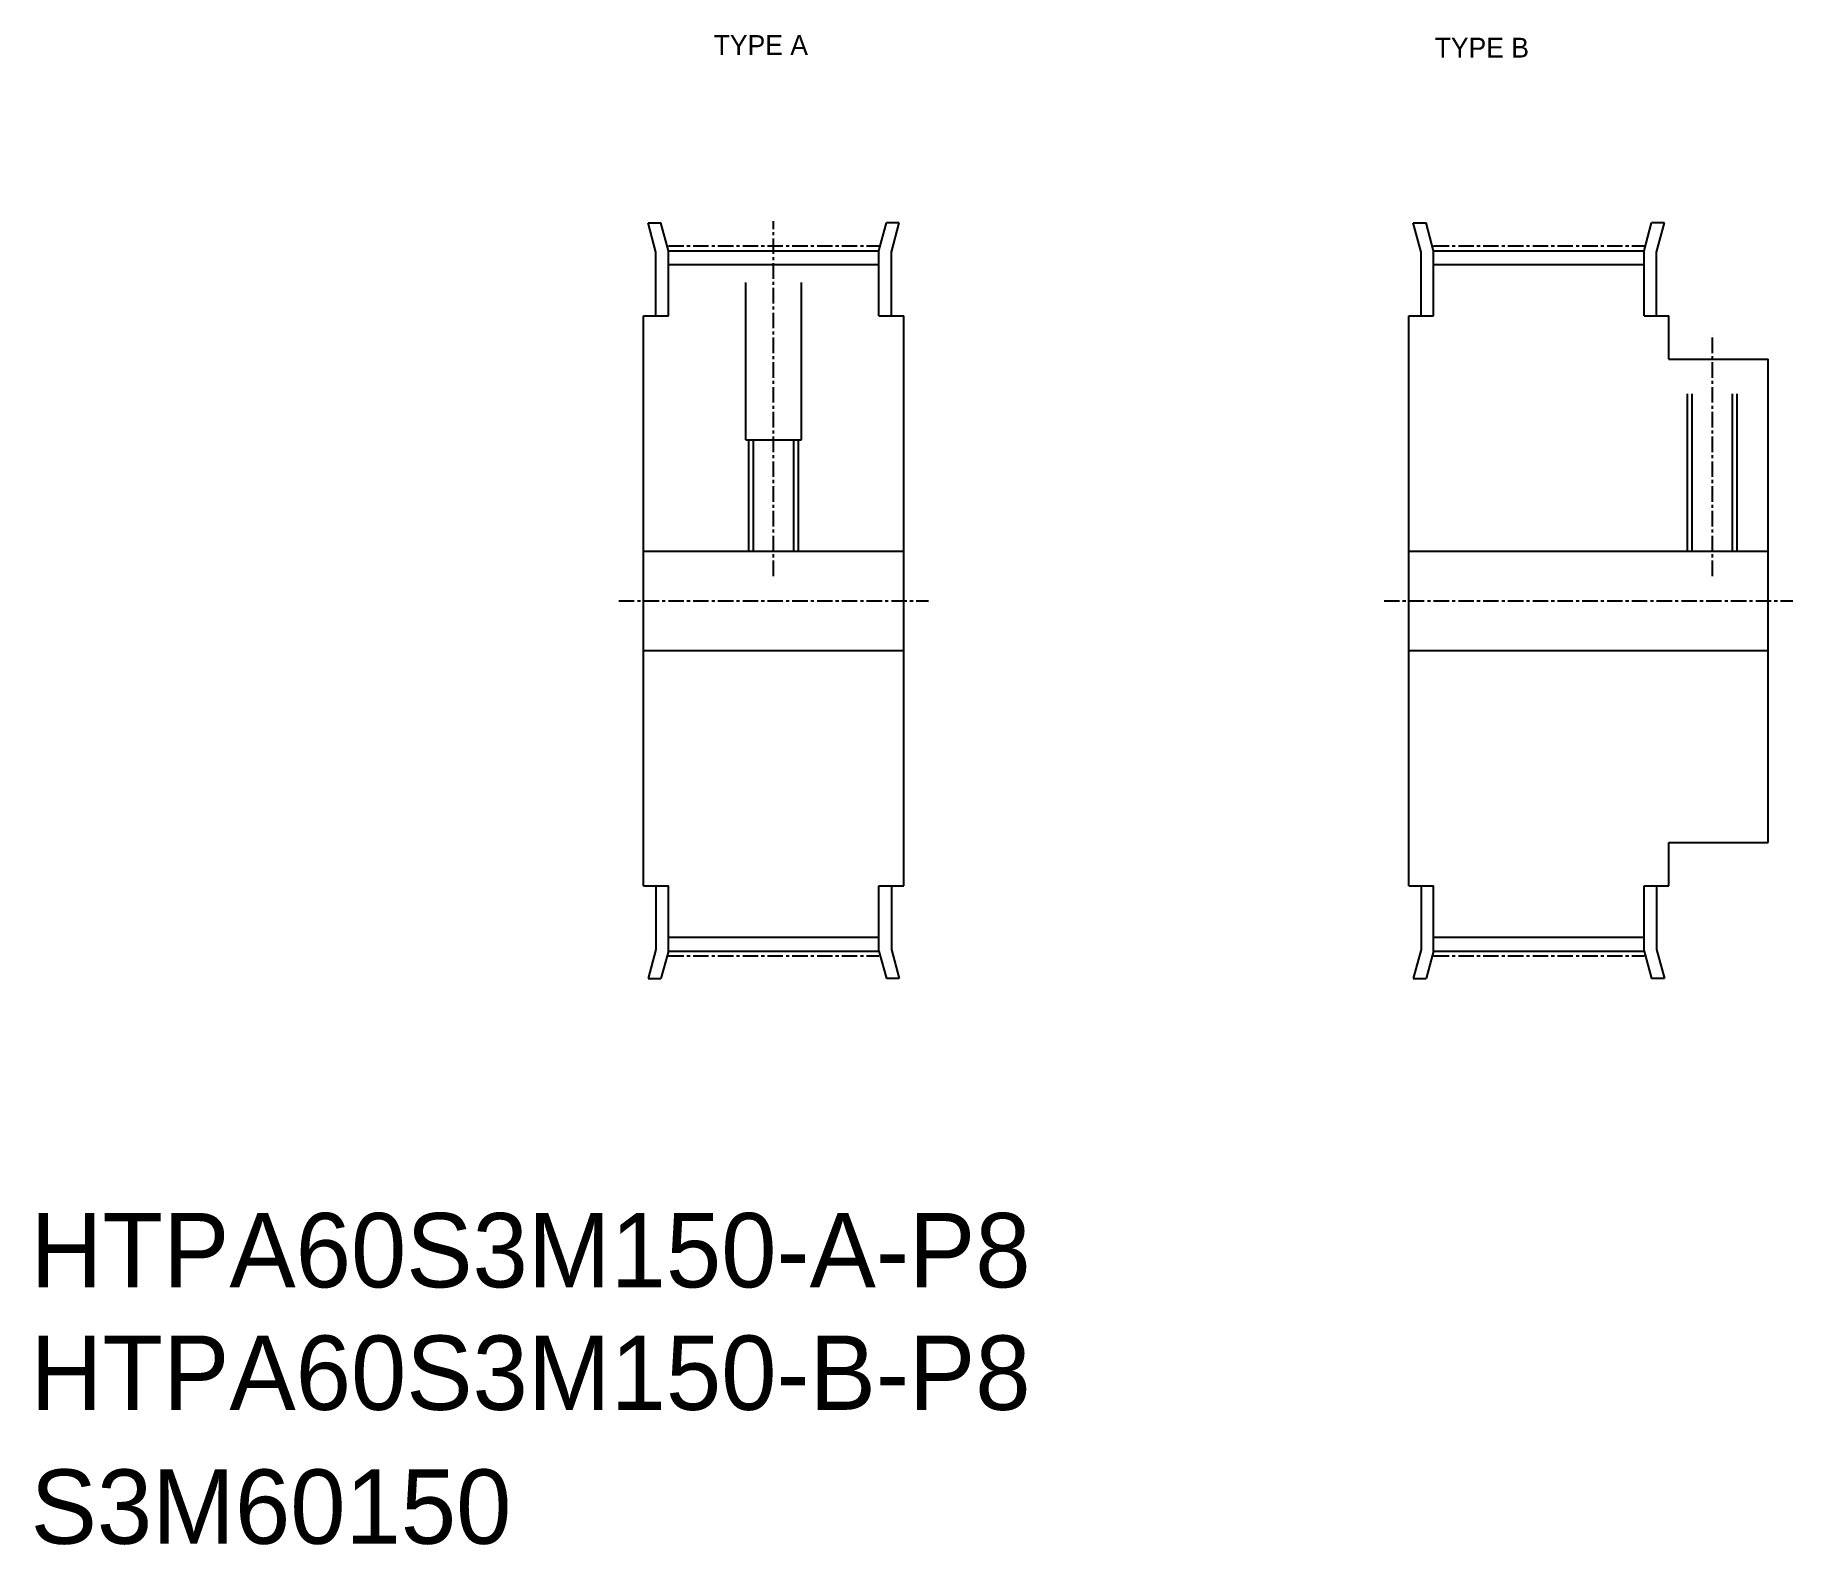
# Model space of a CAD drawing. Extents: x -286 to -144, y -61 to 61.
import ezdxf

# ---------------------------------------------------------------- set-up
doc = ezdxf.new("R2010")
doc.units = 0
doc.linetypes.add('CENTER', pattern=[2, 1.25, -0.25, 0.25, -0.25])
doc.linetypes.add('DASHED', pattern=[19.05, 12.7, -6.35])
doc.layers.get('0').update_dxf_attribs({"linetype": 'CONTINUOUS'})
doc.layers.add('CENTER', color=1, linetype='CENTER')

msp = doc.modelspace()

# ---------------------------------------------------------------- linework, layer by layer
for p, q in [((-236.14, 45.81), (-235.11, 45.81)), ((-235.51, 43.44), (-236.14, 45.81)), ((-234.51, 43.57), (-235.11, 45.81)), ((-217.51, 43.57), (-216.91, 45.81)), ((-215.87, 45.81), (-216.91, 45.81)), ((-216.51, 43.44), (-215.87, 45.81)), ((-173.74, 43.44), (-174.38, 45.81)), ((-174.38, 45.81), (-173.34, 45.81)), ((-172.74, 43.57), (-173.34, 45.81)), ((-155.74, 43.57), (-155.14, 45.81)), ((-154.11, 45.81), (-155.14, 45.81)), ((-154.74, 43.44), (-154.11, 45.81)), ((-235.51, 38.31), (-235.51, 43.44)), ((-234.51, 43.57), (-217.51, 43.57)), ((-234.51, 38.31), (-234.51, 43.57)), ((-217.51, 38.31), (-217.51, 43.57)), ((-216.51, 38.31), (-216.51, 43.44)), ((-173.74, 38.31), (-173.74, 43.44)), ((-172.74, 43.57), (-155.74, 43.57)), ((-172.74, 38.31), (-172.74, 43.57)), ((-155.74, 38.31), (-155.74, 43.57)), ((-154.74, 38.31), (-154.74, 43.44)), ((-234.51, 42.46), (-217.51, 42.46)), ((-172.74, 42.46), (-155.74, 42.46)), ((-236.51, -7.69), (-236.51, 38.31)), ((-236.51, 38.31), (-234.51, 38.31)), ((-217.51, 38.31), (-215.51, 38.31)), ((-215.51, -7.69), (-215.51, 38.31)), ((-174.74, -7.69), (-174.74, 38.31)), ((-174.74, 38.31), (-172.74, 38.31)), ((-155.74, 38.31), (-153.74, 38.31)), ((-153.74, 34.81), (-153.74, 38.31)), ((-153.74, 34.81), (-145.74, 34.81)), ((-145.74, -4.19), (-145.74, 34.81)), ((-227.13, 28.31), (-227.13, 28.31)), ((-226.01, 28.31), (-226.01, 28.31)), ((-236.51, 19.31), (-215.51, 19.31)), ((-174.74, 19.31), (-145.74, 19.31)), ((-236.51, 11.31), (-215.51, 11.31)), ((-174.74, 11.31), (-145.74, 11.31)), ((-153.74, -4.19), (-145.74, -4.19)), ((-153.74, -7.69), (-153.74, -4.19)), ((-236.51, -7.69), (-234.51, -7.69)), ((-235.51, -7.69), (-235.51, -12.83)), ((-234.51, -12.96), (-234.51, -7.69)), ((-217.51, -12.96), (-217.51, -7.69)), ((-217.51, -7.69), (-215.51, -7.69)), ((-216.51, -7.69), (-216.51, -12.83)), ((-174.74, -7.69), (-172.74, -7.69)), ((-173.74, -7.69), (-173.74, -12.83)), ((-172.74, -12.96), (-172.74, -7.69)), ((-155.74, -12.96), (-155.74, -7.69)), ((-155.74, -7.69), (-153.74, -7.69)), ((-154.74, -7.69), (-154.74, -12.83)), ((-234.51, -11.85), (-217.51, -11.85)), ((-172.74, -11.85), (-155.74, -11.85)), ((-235.51, -12.83), (-236.14, -15.19)), ((-234.51, -12.96), (-235.11, -15.19)), ((-234.51, -12.96), (-217.51, -12.96)), ((-217.51, -12.96), (-216.91, -15.19)), ((-216.51, -12.83), (-215.87, -15.19)), ((-173.74, -12.83), (-174.38, -15.19)), ((-172.74, -12.96), (-173.34, -15.19)), ((-172.74, -12.96), (-155.74, -12.96)), ((-155.74, -12.96), (-155.14, -15.19)), ((-154.74, -12.83), (-154.11, -15.19)), ((-236.14, -15.19), (-235.11, -15.19)), ((-215.87, -15.19), (-216.91, -15.19)), ((-174.38, -15.19), (-173.34, -15.19)), ((-154.11, -15.19), (-155.14, -15.19))]:
    msp.add_line(p, q)
at = {"color": 3, "linetype": 'DASHED'}
for p, q in [((-228.26, 28.31), (-228.26, 42.46)), ((-223.76, 28.31), (-223.76, 42.46)), ((-152.24, 19.31), (-152.24, 34.81)), ((-151.86, 19.31), (-151.86, 34.81)), ((-148.62, 19.31), (-148.62, 34.81)), ((-148.24, 19.31), (-148.24, 34.81)), ((-228.26, 28.31), (-223.76, 28.31)), ((-228.01, 19.31), (-228.01, 28.31)), ((-227.63, 19.31), (-227.63, 28.31)), ((-224.39, 19.31), (-224.39, 28.31)), ((-224.01, 19.31), (-224.01, 28.31))]:
    msp.add_line(p, q, dxfattribs=at)
at = {"layer": 'CENTER', "color": 1, "linetype": 'CENTER'}
for p, q in [((-226.01, 17.31), (-226.01, 45.96)), ((-234.51, 43.96), (-217.51, 43.96)), ((-172.74, 43.96), (-155.74, 43.96)), ((-150.24, 17.31), (-150.24, 36.81)), ((-238.51, 15.31), (-213.51, 15.31)), ((-176.74, 15.31), (-143.74, 15.31)), ((-234.51, -13.34), (-217.51, -13.34)), ((-172.74, -13.34), (-155.74, -13.34))]:
    msp.add_line(p, q, dxfattribs=at)

# ---------------------------------------------------------------- texts
for s, p in [('TYPE A', (-230.85, 59.37)), ('TYPE B', (-172.65, 59.16))]:
    msp.add_text(s, height=1.6).set_placement(p)
at = {"color": 7, "linetype": 'CONTINUOUS'}
for s, p in [('HTPA60S3M150-A-P8', (-285.99, -40.11)), ('HTPA60S3M150-B-P8', (-285.99, -50)), ('S3M60150', (-285.99, -60.81))]:
    msp.add_text(s, height=6, dxfattribs=at).set_placement(p)

doc.saveas('drawing.dxf')
